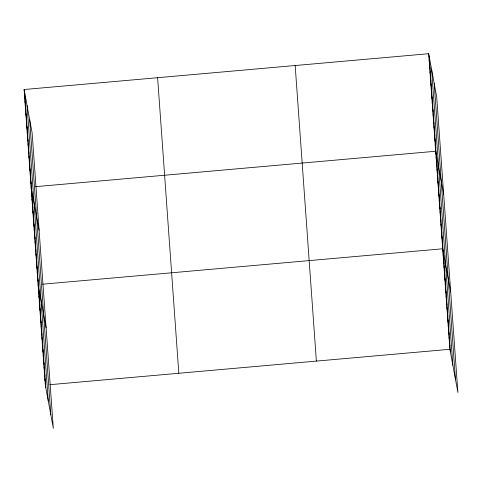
<?xml version="1.0" encoding="UTF-8"?>
<svg xmlns="http://www.w3.org/2000/svg" width="482" height="482" viewBox="0 0 482 482"><rect width="100%" height="100%" fill="white"/><g stroke="black" fill="none" stroke-linecap="round" stroke-linejoin="round"><path stroke-width="0.72" d="M24.1 89.519L32.107 132.719L53.315 428.287L45.308 385.094L24.1 89.519L428.685 53.713L436.692 96.906L457.9 392.481L449.893 349.281L428.685 53.713M35.547 186.667L435.686 151.246L443.693 194.445M42.549 284.205L442.681 248.784L450.688 291.984M49.754 384.696L449.893 349.281M429.125 59.804L429.601 62.389M429.564 65.901L430.04 68.486M429.998 71.999L430.48 74.583M430.438 78.096L430.914 80.675M430.872 84.193L431.354 86.772M431.312 90.285L431.788 92.869M431.745 96.382L432.227 98.967M432.185 102.479L432.667 105.064M432.625 108.577L433.101 111.155M433.059 114.674L433.541 117.253M433.499 120.765L433.975 123.35M433.933 126.862L434.415 129.447M434.372 132.96L434.854 135.544M434.812 139.057L435.288 141.636M435.246 145.154L435.728 147.733M436.12 157.343L436.602 159.928M436.559 163.44L437.035 166.025M436.999 169.537L437.475 172.122M437.433 175.635L437.915 178.213M437.873 181.732L438.349 184.311M438.307 187.823L438.789 190.408M438.747 193.921L439.223 196.505M439.186 200.018L439.662 202.603M439.62 206.115L440.102 208.694M440.06 212.213L440.536 214.791M440.494 218.304L440.976 220.889M440.934 224.401L441.41 226.986M441.373 230.498L441.849 233.083M441.807 236.596L442.289 239.174M442.247 242.693L442.723 245.272M443.109 254.701L443.585 257.28M443.53 260.611L444.012 263.19M443.958 266.522L444.434 269.101M444.38 272.432L444.856 275.017M444.802 278.343L445.284 280.928M445.229 284.253L445.705 286.838M445.651 290.164L446.133 292.749M446.079 296.081L446.555 298.659M446.501 301.991L446.977 304.57M446.922 307.902L447.404 310.486M447.35 313.812L447.826 316.397M447.772 319.723L448.254 322.307M448.2 325.633L448.676 328.218M448.622 331.544L449.097 334.128M449.043 337.46L449.525 340.039M449.471 343.371L449.947 345.949M24.54 95.617L25.016 98.201M24.974 101.714L25.456 104.293M25.413 107.811L25.889 110.39M25.847 113.903L26.329 116.487M26.287 120L26.763 122.585M26.727 126.097L27.203 128.682M27.161 132.195L27.643 134.773M27.601 138.292L28.077 140.871M28.034 144.383L28.516 146.968M28.474 150.48L28.95 153.065M28.914 156.578L29.39 159.162M29.348 162.675L29.83 165.254M29.788 168.772L30.264 171.351M30.221 174.87L30.703 177.448M30.661 180.961L31.137 183.546M31.101 187.058L39.102 230.257M31.535 193.155L32.017 195.74M31.975 199.253L32.451 201.831M32.408 205.35L32.89 207.929M32.848 211.441L33.324 214.026M33.288 217.539L33.764 220.123M33.722 223.636L34.204 226.221M34.162 229.733L34.638 232.312M34.596 235.831L35.078 238.409M35.035 241.922L35.511 244.507M35.475 248.019L35.951 250.604M35.909 254.116L36.391 256.701M36.349 260.214L36.825 262.792M36.783 266.311L37.265 268.89M37.222 272.402L37.698 274.987M37.656 278.5L38.138 281.084M38.096 284.597L46.103 327.796M38.518 290.507L39 293.092M38.946 296.418L39.422 299.003M39.367 302.335L39.849 304.913M39.795 308.245L40.271 310.824M40.217 314.156L40.699 316.734M40.639 320.066L41.121 322.651M41.066 325.977L41.542 328.561M41.488 331.887L41.97 334.472M41.916 337.798L42.392 340.382M42.338 343.714L42.814 346.293M42.759 349.625L43.241 352.203M43.187 355.535L43.663 358.114M43.609 361.446L44.091 364.031M44.037 367.356L44.513 369.941M44.458 373.267L44.934 375.852M44.88 379.177L45.362 381.762M434.21 83.507L455.418 379.075M431.649 69.697L452.857 365.266M429.167 56.292L450.375 351.866M295.171 65.528L316.379 361.096M157.614 77.704L178.822 373.273M29.625 119.313L50.827 414.888M27.064 105.504L48.272 401.078M24.576 92.104L45.784 387.673"/></g></svg>
